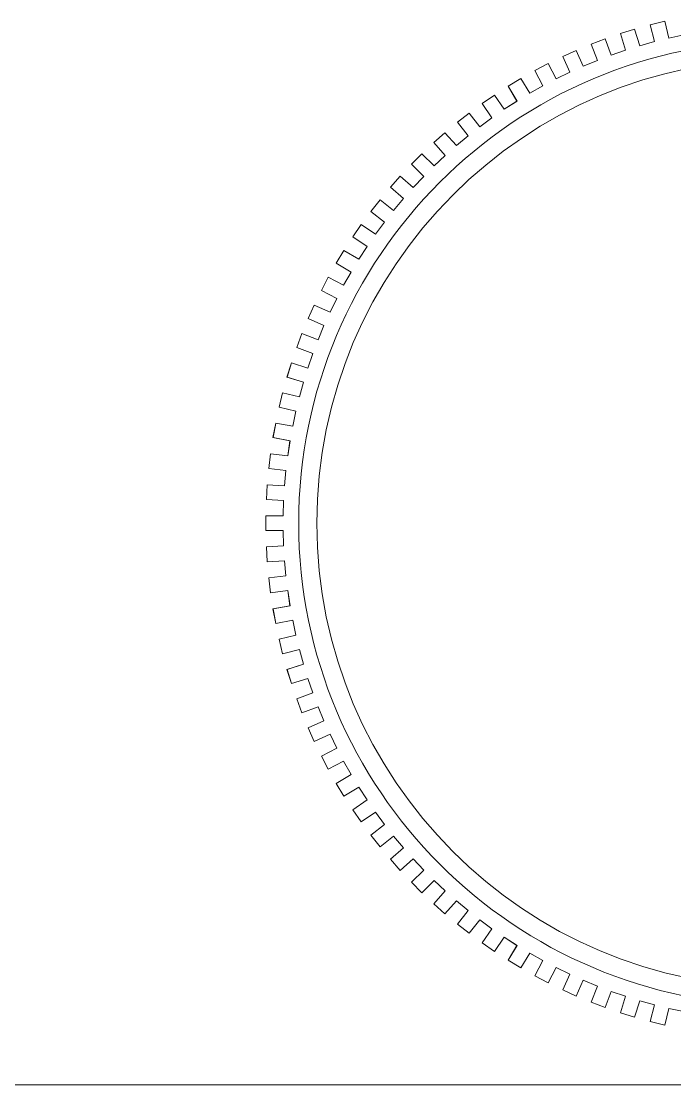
# Model space of a CAD drawing. Header units: metres. Extents: x -232 to 581, y 30 to 789.
# Drawn here: x 227.6707 to 227.9736, y 676.7464 to 677.2391 of the extents above; entities that cross this region are included whole.
import ezdxf

# ---------------------------------------------------------------- set-up
doc = ezdxf.new("R2010")
doc.units = ezdxf.units.M
doc.layers.add('baños', color=140, linetype='Continuous', lineweight=0)
doc.styles.get("Standard").update_dxf_attribs({"font": 'arial.ttf'})

# ---------------------------------------------------------------- blocks, each defined once
blk = doc.blocks.new('21.11.2025 LN09 2DO NIVEL')
at = {"layer": 'baños', "color": 18, "true_color": 0x000000}
for p, q in [((266.63479, 159.89405), (266.62813, 159.89241)), ((266.62813, 159.89241), (266.63479, 159.89405)), ((266.63671, 159.88627), (266.63479, 159.89405)), ((266.63479, 159.89405), (266.63671, 159.88627)), ((266.62085, 159.89038), (266.6143, 159.88833)), ((266.6143, 159.88833), (266.62085, 159.89038)), ((266.62324, 159.88273), (266.62085, 159.89038)), ((266.62085, 159.89038), (266.62324, 159.88273)), ((266.62813, 159.89241), (266.63004, 159.88463)), ((266.63004, 159.88463), (266.62813, 159.89241)), ((266.60716, 159.88587), (266.60074, 159.88344)), ((266.60074, 159.88344), (266.60716, 159.88587)), ((266.61, 159.87838), (266.60716, 159.88587)), ((266.60716, 159.88587), (266.61, 159.87838)), ((266.6143, 159.88833), (266.61668, 159.88069)), ((266.61668, 159.88069), (266.6143, 159.88833)), ((266.63004, 159.88463), (266.62324, 159.88273)), ((266.62324, 159.88273), (266.63004, 159.88463)), ((266.64362, 159.88775), (266.63671, 159.88627)), ((266.63671, 159.88627), (266.64362, 159.88775)), ((266.59376, 159.88055), (266.5875, 159.87773)), ((266.5875, 159.87773), (266.59376, 159.88055)), ((266.59705, 159.87324), (266.59376, 159.88055)), ((266.59376, 159.88055), (266.59705, 159.87324)), ((266.60074, 159.88344), (266.60358, 159.87595)), ((266.60358, 159.87595), (266.60074, 159.88344)), ((266.61668, 159.88069), (266.61, 159.87838)), ((266.61, 159.87838), (266.61668, 159.88069)), ((266.58071, 159.87442), (266.57463, 159.87123)), ((266.57463, 159.87123), (266.58071, 159.87442)), ((266.58444, 159.86733), (266.58071, 159.87442)), ((266.58071, 159.87442), (266.58444, 159.86733)), ((266.5875, 159.87773), (266.59079, 159.87042)), ((266.59079, 159.87042), (266.5875, 159.87773)), ((266.60358, 159.87595), (266.59705, 159.87324)), ((266.59705, 159.87324), (266.60358, 159.87595)), ((266.57463, 159.87123), (266.57836, 159.86414)), ((266.57836, 159.86414), (266.57463, 159.87123)), ((266.59079, 159.87042), (266.58444, 159.86733)), ((266.58444, 159.86733), (266.59079, 159.87042)), ((266.56806, 159.86752), (266.56218, 159.86397)), ((266.56218, 159.86397), (266.56806, 159.86752)), ((266.5722, 159.86067), (266.56806, 159.86752)), ((266.56806, 159.86752), (266.5722, 159.86067)), ((266.57836, 159.86414), (266.5722, 159.86067)), ((266.5722, 159.86067), (266.57836, 159.86414)), ((266.55584, 159.85987), (266.55019, 159.85597)), ((266.55019, 159.85597), (266.55584, 159.85987)), ((266.56039, 159.85328), (266.55584, 159.85987)), ((266.55584, 159.85987), (266.56039, 159.85328)), ((266.56218, 159.86397), (266.56632, 159.85711)), ((266.56632, 159.85711), (266.56218, 159.86397)), ((266.55019, 159.85597), (266.55474, 159.84938)), ((266.55474, 159.84938), (266.55019, 159.85597)), ((266.56632, 159.85711), (266.56039, 159.85328)), ((266.56039, 159.85328), (266.56632, 159.85711)), ((266.5441, 159.85149), (266.5387, 159.84726)), ((266.5387, 159.84726), (266.5441, 159.85149)), ((266.54905, 159.84519), (266.5441, 159.85149)), ((266.5441, 159.85149), (266.54905, 159.84519)), ((266.55474, 159.84938), (266.54905, 159.84519)), ((266.54905, 159.84519), (266.55474, 159.84938)), ((266.5387, 159.84726), (266.54364, 159.84095)), ((266.54364, 159.84095), (266.5387, 159.84726)), ((266.5329, 159.84243), (266.52776, 159.83787)), ((266.52776, 159.83787), (266.5329, 159.84243)), ((266.53821, 159.83643), (266.5329, 159.84243)), ((266.5329, 159.84243), (266.53821, 159.83643)), ((266.54364, 159.84095), (266.53821, 159.83643)), ((266.53821, 159.83643), (266.54364, 159.84095)), ((266.52776, 159.83787), (266.53307, 159.83188)), ((266.53307, 159.83188), (266.52776, 159.83787)), ((266.52226, 159.8327), (266.51741, 159.82784)), ((266.51741, 159.82784), (266.52226, 159.8327)), ((266.52793, 159.82703), (266.52226, 159.8327)), ((266.52226, 159.8327), (266.52793, 159.82703)), ((266.53307, 159.83188), (266.52793, 159.82703)), ((266.52793, 159.82703), (266.53307, 159.83188)), ((266.51741, 159.82784), (266.52307, 159.82218)), ((266.52307, 159.82218), (266.51741, 159.82784)), ((266.51223, 159.82234), (266.50768, 159.8172)), ((266.50768, 159.8172), (266.51223, 159.82234)), ((266.51823, 159.81703), (266.51223, 159.82234)), ((266.51223, 159.82234), (266.51823, 159.81703)), ((266.52307, 159.82218), (266.51823, 159.81703)), ((266.51823, 159.81703), (266.52307, 159.82218)), ((266.50768, 159.8172), (266.51367, 159.81189)), ((266.51367, 159.81189), (266.50768, 159.8172)), ((266.50284, 159.8114), (266.49861, 159.806)), ((266.49861, 159.806), (266.50284, 159.8114)), ((266.50915, 159.80646), (266.50284, 159.8114)), ((266.50284, 159.8114), (266.50915, 159.80646)), ((266.51367, 159.81189), (266.50915, 159.80646)), ((266.50915, 159.80646), (266.51367, 159.81189)), ((266.49861, 159.806), (266.50491, 159.80106)), ((266.50491, 159.80106), (266.49861, 159.806)), ((266.50491, 159.80106), (266.50073, 159.79536)), ((266.50073, 159.79536), (266.50491, 159.80106)), ((266.49413, 159.79992), (266.49023, 159.79426)), ((266.49023, 159.79426), (266.49413, 159.79992)), ((266.50073, 159.79536), (266.49413, 159.79992)), ((266.49413, 159.79992), (266.50073, 159.79536)), ((266.49023, 159.79426), (266.49682, 159.78971)), ((266.49682, 159.78971), (266.49023, 159.79426)), ((266.48613, 159.78792), (266.48258, 159.78205)), ((266.48258, 159.78205), (266.48613, 159.78792)), ((266.49299, 159.78378), (266.48613, 159.78792)), ((266.48613, 159.78792), (266.49299, 159.78378)), ((266.49682, 159.78971), (266.49299, 159.78378)), ((266.49299, 159.78378), (266.49682, 159.78971)), ((266.48258, 159.78205), (266.48943, 159.7779)), ((266.48943, 159.7779), (266.48258, 159.78205)), ((266.47887, 159.77547), (266.47568, 159.76939)), ((266.47568, 159.76939), (266.47887, 159.77547)), ((266.48596, 159.77175), (266.47887, 159.77547)), ((266.47887, 159.77547), (266.48596, 159.77175)), ((266.48943, 159.7779), (266.48596, 159.77175)), ((266.48596, 159.77175), (266.48943, 159.7779)), ((266.47568, 159.76939), (266.48277, 159.76567)), ((266.48277, 159.76567), (266.47568, 159.76939)), ((266.48277, 159.76567), (266.47968, 159.75931)), ((266.47968, 159.75931), (266.48277, 159.76567)), ((266.47237, 159.7626), (266.46955, 159.75634)), ((266.46955, 159.75634), (266.47237, 159.7626)), ((266.47968, 159.75931), (266.47237, 159.7626)), ((266.47237, 159.7626), (266.47968, 159.75931)), ((266.46955, 159.75634), (266.47686, 159.75305)), ((266.47686, 159.75305), (266.46955, 159.75634)), ((266.47686, 159.75305), (266.47416, 159.74652)), ((266.47416, 159.74652), (266.47686, 159.75305)), ((266.46667, 159.74936), (266.46423, 159.74294)), ((266.46423, 159.74294), (266.46667, 159.74936)), ((266.47416, 159.74652), (266.46667, 159.74936)), ((266.46667, 159.74936), (266.47416, 159.74652)), ((266.46423, 159.74294), (266.47172, 159.7401)), ((266.47172, 159.7401), (266.46423, 159.74294)), ((266.47172, 159.7401), (266.46942, 159.73342)), ((266.46942, 159.73342), (266.47172, 159.7401)), ((266.46177, 159.7358), (266.45972, 159.72925)), ((266.45972, 159.72925), (266.46177, 159.7358)), ((266.46942, 159.73342), (266.46177, 159.7358)), ((266.46177, 159.7358), (266.46942, 159.73342)), ((266.45972, 159.72925), (266.46737, 159.72686)), ((266.46737, 159.72686), (266.45972, 159.72925)), ((266.46737, 159.72686), (266.46548, 159.72006)), ((266.46548, 159.72006), (266.46737, 159.72686)), ((266.4577, 159.72197), (266.45605, 159.71531)), ((266.45605, 159.71531), (266.4577, 159.72197)), ((266.46548, 159.72006), (266.4577, 159.72197)), ((266.4577, 159.72197), (266.46548, 159.72006)), ((266.45605, 159.71531), (266.46383, 159.71339)), ((266.46383, 159.71339), (266.45605, 159.71531)), ((266.46383, 159.71339), (266.46235, 159.70648)), ((266.46235, 159.70648), (266.46383, 159.71339)), ((266.45447, 159.70792), (266.45323, 159.70117)), ((266.45323, 159.70117), (266.45447, 159.70792)), ((266.46235, 159.70648), (266.45447, 159.70792)), ((266.45447, 159.70792), (266.46235, 159.70648)), ((266.45323, 159.70117), (266.46111, 159.69973)), ((266.46111, 159.69973), (266.45323, 159.70117)), ((266.46111, 159.69973), (266.46005, 159.69274)), ((266.46005, 159.69274), (266.46111, 159.69973)), ((266.45209, 159.69371), (266.45127, 159.68689)), ((266.45127, 159.68689), (266.45209, 159.69371)), ((266.46005, 159.69274), (266.45209, 159.69371)), ((266.45209, 159.69371), (266.46005, 159.69274)), ((266.45127, 159.68689), (266.45922, 159.68592)), ((266.45922, 159.68592), (266.45127, 159.68689)), ((266.45922, 159.68592), (266.45858, 159.67889)), ((266.45858, 159.67889), (266.45922, 159.68592)), ((266.45058, 159.67937), (266.45017, 159.67251)), ((266.45017, 159.67251), (266.45058, 159.67937)), ((266.45858, 159.67889), (266.45058, 159.67937)), ((266.45058, 159.67937), (266.45858, 159.67889)), ((266.45017, 159.67251), (266.45817, 159.67203)), ((266.45817, 159.67203), (266.45017, 159.67251)), ((266.45817, 159.67203), (266.45795, 159.66497)), ((266.45795, 159.66497), (266.45817, 159.67203)), ((266.45795, 159.66497), (266.44994, 159.66497)), ((266.44994, 159.66497), (266.44994, 159.6581)), ((266.44994, 159.6581), (266.44994, 159.66497)), ((266.44994, 159.66497), (266.45795, 159.66497)), ((266.44994, 159.6581), (266.45795, 159.6581)), ((266.45795, 159.6581), (266.44994, 159.6581)), ((266.45795, 159.6581), (266.45817, 159.65104)), ((266.45817, 159.65104), (266.45795, 159.6581)), ((266.45817, 159.65104), (266.45017, 159.65055)), ((266.45017, 159.65055), (266.45817, 159.65104)), ((266.45017, 159.65055), (266.45058, 159.6437)), ((266.45058, 159.6437), (266.45017, 159.65055)), ((266.45058, 159.6437), (266.45858, 159.64418)), ((266.45858, 159.64418), (266.45058, 159.6437)), ((266.45858, 159.64418), (266.45922, 159.63714)), ((266.45922, 159.63714), (266.45858, 159.64418)), ((266.45922, 159.63714), (266.45127, 159.63618)), ((266.45127, 159.63618), (266.45922, 159.63714)), ((266.45127, 159.63618), (266.45209, 159.62936)), ((266.45209, 159.62936), (266.45127, 159.63618)), ((266.45209, 159.62936), (266.46005, 159.63033)), ((266.46005, 159.63033), (266.45209, 159.62936)), ((266.46005, 159.63033), (266.46111, 159.62334)), ((266.46111, 159.62334), (266.46005, 159.63033)), ((266.46111, 159.62334), (266.45323, 159.6219)), ((266.45323, 159.6219), (266.46111, 159.62334)), ((266.45323, 159.6219), (266.45447, 159.61514)), ((266.45447, 159.61514), (266.45323, 159.6219)), ((266.45447, 159.61514), (266.46235, 159.61659)), ((266.46235, 159.61659), (266.45447, 159.61514)), ((266.46235, 159.61659), (266.46383, 159.60968)), ((266.46383, 159.60968), (266.46235, 159.61659)), ((266.46383, 159.60968), (266.45605, 159.60776)), ((266.45605, 159.60776), (266.46383, 159.60968)), ((266.45605, 159.60776), (266.4577, 159.60109)), ((266.4577, 159.60109), (266.45605, 159.60776)), ((266.4577, 159.60109), (266.46548, 159.60301)), ((266.46548, 159.60301), (266.4577, 159.60109)), ((266.46548, 159.60301), (266.46737, 159.5962)), ((266.46737, 159.5962), (266.46548, 159.60301)), ((266.46737, 159.5962), (266.45972, 159.59382)), ((266.45972, 159.59382), (266.46737, 159.5962)), ((266.45972, 159.59382), (266.46177, 159.58726)), ((266.46177, 159.58726), (266.45972, 159.59382)), ((266.46177, 159.58726), (266.46942, 159.58965)), ((266.46942, 159.58965), (266.46177, 159.58726)), ((266.46942, 159.58965), (266.47172, 159.58297)), ((266.47172, 159.58297), (266.46942, 159.58965)), ((266.47172, 159.58297), (266.46423, 159.58013)), ((266.46423, 159.58013), (266.47172, 159.58297)), ((266.46423, 159.58013), (266.46667, 159.5737)), ((266.46667, 159.5737), (266.46423, 159.58013)), ((266.46667, 159.5737), (266.47416, 159.57655)), ((266.47416, 159.57655), (266.46667, 159.5737)), ((266.47416, 159.57655), (266.47686, 159.57002)), ((266.47686, 159.57002), (266.47416, 159.57655)), ((266.47686, 159.57002), (266.46955, 159.56673)), ((266.46955, 159.56673), (266.47686, 159.57002)), ((266.46955, 159.56673), (266.47237, 159.56047)), ((266.47237, 159.56047), (266.46955, 159.56673)), ((266.47237, 159.56047), (266.47968, 159.56375)), ((266.47968, 159.56375), (266.47237, 159.56047)), ((266.47968, 159.56375), (266.48277, 159.5574)), ((266.48277, 159.5574), (266.47968, 159.56375)), ((266.48277, 159.5574), (266.47568, 159.55368)), ((266.47568, 159.55368), (266.48277, 159.5574)), ((266.47568, 159.55368), (266.47887, 159.5476)), ((266.47887, 159.5476), (266.47568, 159.55368)), ((266.47887, 159.5476), (266.48596, 159.55132)), ((266.48596, 159.55132), (266.47887, 159.5476)), ((266.48596, 159.55132), (266.48943, 159.54517)), ((266.48943, 159.54517), (266.48596, 159.55132)), ((266.48943, 159.54517), (266.48258, 159.54102)), ((266.48258, 159.54102), (266.48943, 159.54517)), ((266.48258, 159.54102), (266.48613, 159.53514)), ((266.48613, 159.53514), (266.48258, 159.54102)), ((266.48613, 159.53514), (266.49299, 159.53929)), ((266.49299, 159.53929), (266.48613, 159.53514)), ((266.49299, 159.53929), (266.49682, 159.53335)), ((266.49682, 159.53335), (266.49299, 159.53929)), ((266.49682, 159.53335), (266.49023, 159.5288)), ((266.49023, 159.5288), (266.49682, 159.53335)), ((266.49023, 159.5288), (266.49413, 159.52315)), ((266.49413, 159.52315), (266.49023, 159.5288)), ((266.49413, 159.52315), (266.50073, 159.5277)), ((266.50073, 159.5277), (266.49413, 159.52315)), ((266.50073, 159.5277), (266.50491, 159.52201)), ((266.50491, 159.52201), (266.50073, 159.5277)), ((266.50491, 159.52201), (266.49861, 159.51707)), ((266.49861, 159.51707), (266.50491, 159.52201)), ((266.49861, 159.51707), (266.50284, 159.51166)), ((266.50284, 159.51166), (266.49861, 159.51707)), ((266.50284, 159.51166), (266.50915, 159.51661)), ((266.50915, 159.51661), (266.50284, 159.51166)), ((266.50915, 159.51661), (266.51367, 159.51118)), ((266.51367, 159.51118), (266.50915, 159.51661)), ((266.51367, 159.51118), (266.50768, 159.50586)), ((266.50768, 159.50586), (266.51367, 159.51118)), ((266.50768, 159.50586), (266.51223, 159.50072)), ((266.51223, 159.50072), (266.50768, 159.50586)), ((266.51223, 159.50072), (266.51823, 159.50604)), ((266.51823, 159.50604), (266.51223, 159.50072)), ((266.51823, 159.50604), (266.52307, 159.50089)), ((266.52307, 159.50089), (266.51823, 159.50604)), ((266.52307, 159.50089), (266.51741, 159.49523)), ((266.51741, 159.49523), (266.52307, 159.50089)), ((266.51741, 159.49523), (266.52226, 159.49037)), ((266.52226, 159.49037), (266.51741, 159.49523)), ((266.52226, 159.49037), (266.52793, 159.49604)), ((266.52793, 159.49604), (266.52226, 159.49037)), ((266.52793, 159.49604), (266.53307, 159.49119)), ((266.53307, 159.49119), (266.52793, 159.49604)), ((266.53307, 159.49119), (266.52776, 159.4852)), ((266.52776, 159.4852), (266.53307, 159.49119)), ((266.52776, 159.4852), (266.5329, 159.48064)), ((266.5329, 159.48064), (266.52776, 159.4852)), ((266.5329, 159.48064), (266.53821, 159.48664)), ((266.53821, 159.48664), (266.5329, 159.48064)), ((266.53821, 159.48664), (266.54364, 159.48211)), ((266.54364, 159.48211), (266.53821, 159.48664)), ((266.54364, 159.48211), (266.5387, 159.47581)), ((266.5387, 159.47581), (266.54364, 159.48211)), ((266.5387, 159.47581), (266.5441, 159.47157)), ((266.5441, 159.47157), (266.5387, 159.47581)), ((266.5441, 159.47157), (266.54905, 159.47788)), ((266.54905, 159.47788), (266.5441, 159.47157)), ((266.54905, 159.47788), (266.55474, 159.47369)), ((266.55474, 159.47369), (266.54905, 159.47788)), ((266.55474, 159.47369), (266.55019, 159.4671)), ((266.55019, 159.4671), (266.55474, 159.47369)), ((266.55019, 159.4671), (266.55584, 159.4632)), ((266.55584, 159.4632), (266.55019, 159.4671)), ((266.55584, 159.4632), (266.56039, 159.46979)), ((266.56039, 159.46979), (266.55584, 159.4632)), ((266.56039, 159.46979), (266.56632, 159.46595)), ((266.56632, 159.46595), (266.56039, 159.46979)), ((266.56632, 159.46595), (266.56218, 159.4591)), ((266.56218, 159.4591), (266.56632, 159.46595)), ((266.56806, 159.45554), (266.5722, 159.4624)), ((266.5722, 159.4624), (266.56806, 159.45554)), ((266.5722, 159.4624), (266.57836, 159.45893)), ((266.57836, 159.45893), (266.5722, 159.4624)), ((266.56218, 159.4591), (266.56806, 159.45554)), ((266.56806, 159.45554), (266.56218, 159.4591)), ((266.57836, 159.45893), (266.57463, 159.45183)), ((266.57463, 159.45183), (266.57836, 159.45893)), ((266.58071, 159.44864), (266.58444, 159.45574)), ((266.58444, 159.45574), (266.58071, 159.44864)), ((266.58444, 159.45574), (266.59079, 159.45264)), ((266.59079, 159.45264), (266.58444, 159.45574)), ((266.57463, 159.45183), (266.58071, 159.44864)), ((266.58071, 159.44864), (266.57463, 159.45183)), ((266.59079, 159.45264), (266.5875, 159.44534)), ((266.5875, 159.44534), (266.59079, 159.45264)), ((266.5875, 159.44534), (266.59376, 159.44252)), ((266.59376, 159.44252), (266.5875, 159.44534)), ((266.59376, 159.44252), (266.59705, 159.44983)), ((266.59705, 159.44983), (266.59376, 159.44252)), ((266.59705, 159.44983), (266.60358, 159.44712)), ((266.60358, 159.44712), (266.59705, 159.44983)), ((266.60358, 159.44712), (266.60074, 159.43963)), ((266.60074, 159.43963), (266.60358, 159.44712)), ((266.60716, 159.4372), (266.61, 159.44469)), ((266.61, 159.44469), (266.60716, 159.4372)), ((266.61, 159.44469), (266.61668, 159.44238)), ((266.61668, 159.44238), (266.61, 159.44469)), ((266.61668, 159.44238), (266.6143, 159.43473)), ((266.6143, 159.43473), (266.61668, 159.44238)), ((266.60074, 159.43963), (266.60716, 159.4372)), ((266.60716, 159.4372), (266.60074, 159.43963)), ((266.62085, 159.43269), (266.62324, 159.44034)), ((266.62324, 159.44034), (266.62085, 159.43269)), ((266.62324, 159.44034), (266.63004, 159.43844)), ((266.63004, 159.43844), (266.62324, 159.44034)), ((266.63004, 159.43844), (266.62813, 159.43066)), ((266.62813, 159.43066), (266.63004, 159.43844)), ((266.63479, 159.42902), (266.63671, 159.4368)), ((266.63671, 159.4368), (266.63479, 159.42902)), ((266.63671, 159.4368), (266.64362, 159.43531)), ((266.64362, 159.43531), (266.63671, 159.4368)), ((266.6143, 159.43473), (266.62085, 159.43269)), ((266.62085, 159.43269), (266.6143, 159.43473)), ((266.62813, 159.43066), (266.63479, 159.42902)), ((266.63479, 159.42902), (266.62813, 159.43066)), ((267.36201, 159.40143), (264.84508, 159.40143))]:
    blk.add_line(p, q, dxfattribs=at)
for radius, start, end in [(0.22343, 0, 180), (0.22343, 0, 180), (0.215, 0, 180), (0.22343, 180, 0), (0.22343, 180, 0), (0.215, 180, 0)]:
    blk.add_arc((266.68857, 159.66153), radius, start, end, dxfattribs=at)
at = {"layer": 'baños', "color": 18, "linetype": 'Continuous', "true_color": 0x000000, "flags": 8}
for tag, p in [('MODELNUMBER', (265.51387, 159.78254, 0)), ('TRADENAME', (265.51387, 159.7825, 0)), ('MATERIAL', (265.51387, 159.78242, 0)), ('PRODUCT', (265.51387, 159.78246, 0)), ('MODELNUMBER', (266.68861, 159.78254, 0)), ('TRADENAME', (266.68861, 159.7825, 0)), ('PRODUCT', (266.68861, 159.78246, 0)), ('MATERIAL', (266.68861, 159.78242, 0))]:
    blk.add_attdef(tag, p, '', height=0.0000254, rotation=180.0001, dxfattribs=at)
blk = doc.blocks.new('20.03.2026 LN 09 SEGUNDO NIVEL ARQ')
at = {"layer": 'baños', "color": 5}
for p, q in [((84.90221, -42.80601), (84.89554, -42.80765)), ((84.89554, -42.80765), (84.90221, -42.80601)), ((84.89554, -42.80765), (84.89746, -42.81543)), ((84.89746, -42.81543), (84.89554, -42.80765)), ((84.90413, -42.81379), (84.90221, -42.80601)), ((84.90221, -42.80601), (84.90413, -42.81379)), ((84.88827, -42.80968), (84.88171, -42.81172)), ((84.88171, -42.81172), (84.88827, -42.80968)), ((84.88171, -42.81172), (84.8841, -42.81937)), ((84.8841, -42.81937), (84.88171, -42.81172)), ((84.89065, -42.81733), (84.88827, -42.80968)), ((84.88827, -42.80968), (84.89065, -42.81733)), ((84.91104, -42.81231), (84.90413, -42.81379)), ((84.90413, -42.81379), (84.91104, -42.81231)), ((84.87458, -42.81419), (84.86815, -42.81662)), ((84.86815, -42.81662), (84.87458, -42.81419)), ((84.86815, -42.81662), (84.871, -42.82411)), ((84.871, -42.82411), (84.86815, -42.81662)), ((84.87742, -42.82168), (84.87458, -42.81419)), ((84.87458, -42.81419), (84.87742, -42.82168)), ((84.89746, -42.81543), (84.89065, -42.81733)), ((84.89065, -42.81733), (84.89746, -42.81543)), ((84.86118, -42.81951), (84.85492, -42.82233)), ((84.85492, -42.82233), (84.86118, -42.81951)), ((84.85492, -42.82233), (84.8582, -42.82964)), ((84.8582, -42.82964), (84.85492, -42.82233)), ((84.86447, -42.82682), (84.86118, -42.81951)), ((84.86118, -42.81951), (84.86447, -42.82682)), ((84.8841, -42.81937), (84.87742, -42.82168)), ((84.87742, -42.82168), (84.8841, -42.81937)), ((84.84813, -42.82564), (84.84205, -42.82883)), ((84.84205, -42.82883), (84.84813, -42.82564)), ((84.85185, -42.83273), (84.84813, -42.82564)), ((84.84813, -42.82564), (84.85185, -42.83273)), ((84.871, -42.82411), (84.86447, -42.82682)), ((84.86447, -42.82682), (84.871, -42.82411)), ((84.83547, -42.83254), (84.82959, -42.83609)), ((84.82959, -42.83609), (84.83547, -42.83254)), ((84.83962, -42.83939), (84.83547, -42.83254)), ((84.83547, -42.83254), (84.83962, -42.83939)), ((84.84205, -42.82883), (84.84577, -42.83592)), ((84.84577, -42.83592), (84.84205, -42.82883)), ((84.8582, -42.82964), (84.85185, -42.83273)), ((84.85185, -42.83273), (84.8582, -42.82964)), ((84.82959, -42.83609), (84.83374, -42.84295)), ((84.83374, -42.84295), (84.82959, -42.83609)), ((84.84577, -42.83592), (84.83962, -42.83939)), ((84.83962, -42.83939), (84.84577, -42.83592)), ((84.82325, -42.84019), (84.8176, -42.84409)), ((84.8176, -42.84409), (84.82325, -42.84019)), ((84.8278, -42.84678), (84.82325, -42.84019)), ((84.82325, -42.84019), (84.8278, -42.84678)), ((84.8176, -42.84409), (84.82215, -42.85068)), ((84.82215, -42.85068), (84.8176, -42.84409)), ((84.83374, -42.84295), (84.8278, -42.84678)), ((84.8278, -42.84678), (84.83374, -42.84295)), ((84.81152, -42.84856), (84.80611, -42.8528)), ((84.80611, -42.8528), (84.81152, -42.84856)), ((84.81646, -42.85487), (84.81152, -42.84856)), ((84.81152, -42.84856), (84.81646, -42.85487)), ((84.82215, -42.85068), (84.81646, -42.85487)), ((84.81646, -42.85487), (84.82215, -42.85068)), ((84.80031, -42.85763), (84.79517, -42.86219)), ((84.79517, -42.86219), (84.80031, -42.85763)), ((84.80563, -42.86363), (84.80031, -42.85763)), ((84.80031, -42.85763), (84.80563, -42.86363)), ((84.80611, -42.8528), (84.81106, -42.85911)), ((84.81106, -42.85911), (84.80611, -42.8528)), ((84.79517, -42.86219), (84.80049, -42.86818)), ((84.80049, -42.86818), (84.79517, -42.86219)), ((84.81106, -42.85911), (84.80563, -42.86363)), ((84.80563, -42.86363), (84.81106, -42.85911)), ((84.78968, -42.86736), (84.78482, -42.87222)), ((84.78482, -42.87222), (84.78968, -42.86736)), ((84.79534, -42.87303), (84.78968, -42.86736)), ((84.78968, -42.86736), (84.79534, -42.87303)), ((84.78482, -42.87222), (84.79049, -42.87788)), ((84.79049, -42.87788), (84.78482, -42.87222)), ((84.80049, -42.86818), (84.79534, -42.87303)), ((84.79534, -42.87303), (84.80049, -42.86818)), ((84.77964, -42.87772), (84.77509, -42.88286)), ((84.77509, -42.88286), (84.77964, -42.87772)), ((84.78564, -42.88303), (84.77964, -42.87772)), ((84.77964, -42.87772), (84.78564, -42.88303)), ((84.79049, -42.87788), (84.78564, -42.88303)), ((84.78564, -42.88303), (84.79049, -42.87788)), ((84.77509, -42.88286), (84.78109, -42.88817)), ((84.78109, -42.88817), (84.77509, -42.88286)), ((84.77026, -42.88866), (84.76602, -42.89406)), ((84.76602, -42.89406), (84.77026, -42.88866)), ((84.77656, -42.8936), (84.77026, -42.88866)), ((84.77026, -42.88866), (84.77656, -42.8936)), ((84.78109, -42.88817), (84.77656, -42.8936)), ((84.77656, -42.8936), (84.78109, -42.88817)), ((84.76602, -42.89406), (84.77233, -42.899)), ((84.77233, -42.899), (84.76602, -42.89406)), ((84.76155, -42.90014), (84.75765, -42.9058)), ((84.75765, -42.9058), (84.76155, -42.90014)), ((84.76814, -42.9047), (84.76155, -42.90014)), ((84.76155, -42.90014), (84.76814, -42.9047)), ((84.77233, -42.899), (84.76814, -42.9047)), ((84.76814, -42.9047), (84.77233, -42.899)), ((84.75765, -42.9058), (84.76424, -42.91035)), ((84.76424, -42.91035), (84.75765, -42.9058)), ((84.76424, -42.91035), (84.7604, -42.91628)), ((84.7604, -42.91628), (84.76424, -42.91035)), ((84.75355, -42.91214), (84.74999, -42.91801)), ((84.74999, -42.91801), (84.75355, -42.91214)), ((84.7604, -42.91628), (84.75355, -42.91214)), ((84.75355, -42.91214), (84.7604, -42.91628)), ((84.74999, -42.91801), (84.75685, -42.92216)), ((84.75685, -42.92216), (84.74999, -42.91801)), ((84.74628, -42.92459), (84.74309, -42.93067)), ((84.74309, -42.93067), (84.74628, -42.92459)), ((84.75338, -42.92831), (84.74628, -42.92459)), ((84.74628, -42.92459), (84.75338, -42.92831)), ((84.75685, -42.92216), (84.75338, -42.92831)), ((84.75338, -42.92831), (84.75685, -42.92216)), ((84.74309, -42.93067), (84.75019, -42.93439)), ((84.75019, -42.93439), (84.74309, -42.93067)), ((84.75019, -42.93439), (84.74709, -42.94075)), ((84.74709, -42.94075), (84.75019, -42.93439)), ((84.73979, -42.93746), (84.73697, -42.94372)), ((84.73697, -42.94372), (84.73979, -42.93746)), ((84.74709, -42.94075), (84.73979, -42.93746)), ((84.73979, -42.93746), (84.74709, -42.94075)), ((84.73697, -42.94372), (84.74428, -42.94701)), ((84.74428, -42.94701), (84.73697, -42.94372)), ((84.73408, -42.9507), (84.73164, -42.95712)), ((84.73164, -42.95712), (84.73408, -42.9507)), ((84.74157, -42.95354), (84.73408, -42.9507)), ((84.73408, -42.9507), (84.74157, -42.95354)), ((84.74428, -42.94701), (84.74157, -42.95354)), ((84.74157, -42.95354), (84.74428, -42.94701)), ((84.73164, -42.95712), (84.73914, -42.95996)), ((84.73914, -42.95996), (84.73164, -42.95712)), ((84.73914, -42.95996), (84.73683, -42.96664)), ((84.73683, -42.96664), (84.73914, -42.95996)), ((84.72918, -42.96426), (84.72714, -42.97081)), ((84.72714, -42.97081), (84.72918, -42.96426)), ((84.73683, -42.96664), (84.72918, -42.96426)), ((84.72918, -42.96426), (84.73683, -42.96664)), ((84.72714, -42.97081), (84.73479, -42.97319)), ((84.73479, -42.97319), (84.72714, -42.97081)), ((84.73479, -42.97319), (84.73289, -42.98)), ((84.73289, -42.98), (84.73479, -42.97319)), ((84.72511, -42.97808), (84.72347, -42.98475)), ((84.72347, -42.98475), (84.72511, -42.97808)), ((84.73289, -42.98), (84.72511, -42.97808)), ((84.72511, -42.97808), (84.73289, -42.98)), ((84.72347, -42.98475), (84.73125, -42.98667)), ((84.73125, -42.98667), (84.72347, -42.98475)), ((84.73125, -42.98667), (84.72976, -42.99358)), ((84.72976, -42.99358), (84.73125, -42.98667)), ((84.72188, -42.99213), (84.72065, -42.99889)), ((84.72065, -42.99889), (84.72188, -42.99213)), ((84.72976, -42.99358), (84.72188, -42.99213)), ((84.72188, -42.99213), (84.72976, -42.99358)), ((84.72065, -42.99889), (84.72853, -43.00033)), ((84.72853, -43.00033), (84.72065, -42.99889)), ((84.72853, -43.00033), (84.72746, -43.00732)), ((84.72746, -43.00732), (84.72853, -43.00033)), ((84.71951, -43.00635), (84.71868, -43.01317)), ((84.71868, -43.01317), (84.71951, -43.00635)), ((84.72746, -43.00732), (84.71951, -43.00635)), ((84.71951, -43.00635), (84.72746, -43.00732)), ((84.71868, -43.01317), (84.72663, -43.01414)), ((84.72663, -43.01414), (84.71868, -43.01317)), ((84.72663, -43.01414), (84.726, -43.02117)), ((84.726, -43.02117), (84.72663, -43.01414)), ((84.718, -43.02069), (84.71758, -43.02755)), ((84.71758, -43.02755), (84.718, -43.02069)), ((84.726, -43.02117), (84.718, -43.02069)), ((84.718, -43.02069), (84.726, -43.02117)), ((84.71758, -43.02755), (84.72558, -43.02803)), ((84.72558, -43.02803), (84.71758, -43.02755)), ((84.72558, -43.02803), (84.72537, -43.03509)), ((84.72537, -43.03509), (84.72558, -43.02803)), ((84.72537, -43.03509), (84.71736, -43.03509)), ((84.71736, -43.03509), (84.71736, -43.04196)), ((84.71736, -43.04196), (84.71736, -43.03509)), ((84.71736, -43.03509), (84.72537, -43.03509)), ((84.71736, -43.04196), (84.72537, -43.04196)), ((84.72537, -43.04196), (84.71736, -43.04196)), ((84.72537, -43.04196), (84.72558, -43.04902)), ((84.72558, -43.04902), (84.72537, -43.04196)), ((84.72558, -43.04902), (84.71758, -43.04951)), ((84.71758, -43.04951), (84.72558, -43.04902)), ((84.71758, -43.04951), (84.718, -43.05636)), ((84.718, -43.05636), (84.71758, -43.04951)), ((84.718, -43.05636), (84.726, -43.05588)), ((84.726, -43.05588), (84.718, -43.05636)), ((84.726, -43.05588), (84.72663, -43.06292)), ((84.72663, -43.06292), (84.726, -43.05588)), ((84.72663, -43.06292), (84.71868, -43.06388)), ((84.71868, -43.06388), (84.72663, -43.06292)), ((84.71868, -43.06388), (84.71951, -43.0707)), ((84.71951, -43.0707), (84.71868, -43.06388)), ((84.71951, -43.0707), (84.72746, -43.06973)), ((84.72746, -43.06973), (84.71951, -43.0707)), ((84.72746, -43.06973), (84.72853, -43.07672)), ((84.72853, -43.07672), (84.72746, -43.06973)), ((84.72853, -43.07672), (84.72065, -43.07816)), ((84.72065, -43.07816), (84.72853, -43.07672)), ((84.72065, -43.07816), (84.72188, -43.08492)), ((84.72188, -43.08492), (84.72065, -43.07816)), ((84.72188, -43.08492), (84.72976, -43.08347)), ((84.72976, -43.08347), (84.72188, -43.08492)), ((84.72976, -43.08347), (84.73125, -43.09038)), ((84.73125, -43.09038), (84.72976, -43.08347)), ((84.73125, -43.09038), (84.72347, -43.0923)), ((84.72347, -43.0923), (84.73125, -43.09038)), ((84.72347, -43.0923), (84.72511, -43.09897)), ((84.72511, -43.09897), (84.72347, -43.0923)), ((84.72511, -43.09897), (84.73289, -43.09705)), ((84.73289, -43.09705), (84.72511, -43.09897)), ((84.73289, -43.09705), (84.73479, -43.10386)), ((84.73479, -43.10386), (84.73289, -43.09705)), ((84.73479, -43.10386), (84.72714, -43.10624)), ((84.72714, -43.10624), (84.73479, -43.10386)), ((84.72714, -43.10624), (84.72918, -43.1128)), ((84.72918, -43.1128), (84.72714, -43.10624)), ((84.72918, -43.1128), (84.73683, -43.11041)), ((84.73683, -43.11041), (84.72918, -43.1128)), ((84.73683, -43.11041), (84.73914, -43.11709)), ((84.73914, -43.11709), (84.73683, -43.11041)), ((84.73914, -43.11709), (84.73164, -43.11993)), ((84.73164, -43.11993), (84.73914, -43.11709)), ((84.73164, -43.11993), (84.73408, -43.12635)), ((84.73408, -43.12635), (84.73164, -43.11993)), ((84.73408, -43.12635), (84.74157, -43.12351)), ((84.74157, -43.12351), (84.73408, -43.12635)), ((84.74157, -43.12351), (84.74428, -43.13004)), ((84.74428, -43.13004), (84.74157, -43.12351)), ((84.74428, -43.13004), (84.73697, -43.13333)), ((84.73697, -43.13333), (84.74428, -43.13004)), ((84.73697, -43.13333), (84.73979, -43.13959)), ((84.73979, -43.13959), (84.73697, -43.13333)), ((84.73979, -43.13959), (84.74709, -43.1363)), ((84.74709, -43.1363), (84.73979, -43.13959)), ((84.74709, -43.1363), (84.75019, -43.14266)), ((84.75019, -43.14266), (84.74709, -43.1363)), ((84.75019, -43.14266), (84.74309, -43.14638)), ((84.74309, -43.14638), (84.75019, -43.14266)), ((84.74309, -43.14638), (84.74628, -43.15246)), ((84.74628, -43.15246), (84.74309, -43.14638)), ((84.74628, -43.15246), (84.75338, -43.14874)), ((84.75338, -43.14874), (84.74628, -43.15246)), ((84.75338, -43.14874), (84.75685, -43.15489)), ((84.75685, -43.15489), (84.75338, -43.14874)), ((84.75685, -43.15489), (84.74999, -43.15904)), ((84.74999, -43.15904), (84.75685, -43.15489)), ((84.74999, -43.15904), (84.75355, -43.16492)), ((84.75355, -43.16492), (84.74999, -43.15904)), ((84.75355, -43.16492), (84.7604, -43.16077)), ((84.7604, -43.16077), (84.75355, -43.16492)), ((84.7604, -43.16077), (84.76424, -43.16671)), ((84.76424, -43.16671), (84.7604, -43.16077)), ((84.76424, -43.16671), (84.75765, -43.17126)), ((84.75765, -43.17126), (84.76424, -43.16671)), ((84.75765, -43.17126), (84.76155, -43.17691)), ((84.76155, -43.17691), (84.75765, -43.17126)), ((84.76155, -43.17691), (84.76814, -43.17236)), ((84.76814, -43.17236), (84.76155, -43.17691)), ((84.76814, -43.17236), (84.77233, -43.17805)), ((84.77233, -43.17805), (84.76814, -43.17236)), ((84.77233, -43.17805), (84.76602, -43.18299)), ((84.76602, -43.18299), (84.77233, -43.17805)), ((84.76602, -43.18299), (84.77026, -43.18839)), ((84.77026, -43.18839), (84.76602, -43.18299)), ((84.77026, -43.18839), (84.77656, -43.18345)), ((84.77656, -43.18345), (84.77026, -43.18839)), ((84.77656, -43.18345), (84.78109, -43.18888)), ((84.78109, -43.18888), (84.77656, -43.18345)), ((84.78109, -43.18888), (84.77509, -43.1942)), ((84.77509, -43.1942), (84.78109, -43.18888)), ((84.77509, -43.1942), (84.77964, -43.19934)), ((84.77964, -43.19934), (84.77509, -43.1942)), ((84.77964, -43.19934), (84.78564, -43.19402)), ((84.78564, -43.19402), (84.77964, -43.19934)), ((84.78564, -43.19402), (84.79049, -43.19917)), ((84.79049, -43.19917), (84.78564, -43.19402)), ((84.79049, -43.19917), (84.78482, -43.20483)), ((84.78482, -43.20483), (84.79049, -43.19917)), ((84.78482, -43.20483), (84.78968, -43.20969)), ((84.78968, -43.20969), (84.78482, -43.20483)), ((84.78968, -43.20969), (84.79534, -43.20402)), ((84.79534, -43.20402), (84.78968, -43.20969)), ((84.79534, -43.20402), (84.80049, -43.20887)), ((84.80049, -43.20887), (84.79534, -43.20402)), ((84.80049, -43.20887), (84.79517, -43.21486)), ((84.79517, -43.21486), (84.80049, -43.20887)), ((84.79517, -43.21486), (84.80031, -43.21942)), ((84.80031, -43.21942), (84.79517, -43.21486)), ((84.80031, -43.21942), (84.80563, -43.21342)), ((84.80563, -43.21342), (84.80031, -43.21942)), ((84.80563, -43.21342), (84.81106, -43.21795)), ((84.81106, -43.21795), (84.80563, -43.21342)), ((84.81106, -43.21795), (84.80611, -43.22425)), ((84.80611, -43.22425), (84.81106, -43.21795)), ((84.81152, -43.22849), (84.81646, -43.22218)), ((84.81646, -43.22218), (84.81152, -43.22849)), ((84.81646, -43.22218), (84.82215, -43.22637)), ((84.82215, -43.22637), (84.81646, -43.22218)), ((84.80611, -43.22425), (84.81152, -43.22849)), ((84.81152, -43.22849), (84.80611, -43.22425)), ((84.82215, -43.22637), (84.8176, -43.23296)), ((84.8176, -43.23296), (84.82215, -43.22637)), ((84.82325, -43.23686), (84.8278, -43.23027)), ((84.8278, -43.23027), (84.82325, -43.23686)), ((84.8278, -43.23027), (84.83374, -43.23411)), ((84.83374, -43.23411), (84.8278, -43.23027)), ((84.8176, -43.23296), (84.82325, -43.23686)), ((84.82325, -43.23686), (84.8176, -43.23296)), ((84.83374, -43.23411), (84.82959, -43.24096)), ((84.82959, -43.24096), (84.83374, -43.23411)), ((84.82959, -43.24096), (84.83547, -43.24452)), ((84.83547, -43.24452), (84.82959, -43.24096)), ((84.83547, -43.24452), (84.83962, -43.23766)), ((84.83962, -43.23766), (84.83547, -43.24452)), ((84.83962, -43.23766), (84.84577, -43.24113)), ((84.84577, -43.24113), (84.83962, -43.23766)), ((84.84577, -43.24113), (84.84205, -43.24822)), ((84.84205, -43.24822), (84.84577, -43.24113)), ((84.84813, -43.25142), (84.85185, -43.24432)), ((84.85185, -43.24432), (84.84813, -43.25142)), ((84.85185, -43.24432), (84.8582, -43.24742)), ((84.8582, -43.24742), (84.85185, -43.24432)), ((84.84205, -43.24822), (84.84813, -43.25142)), ((84.84813, -43.25142), (84.84205, -43.24822)), ((84.8582, -43.24742), (84.85492, -43.25472)), ((84.85492, -43.25472), (84.8582, -43.24742)), ((84.86118, -43.25754), (84.86447, -43.25023)), ((84.86447, -43.25023), (84.86118, -43.25754)), ((84.86447, -43.25023), (84.871, -43.25294)), ((84.871, -43.25294), (84.86447, -43.25023)), ((84.85492, -43.25472), (84.86118, -43.25754)), ((84.86118, -43.25754), (84.85492, -43.25472)), ((84.871, -43.25294), (84.86815, -43.26043)), ((84.86815, -43.26043), (84.871, -43.25294)), ((84.87458, -43.26286), (84.87742, -43.25537)), ((84.87742, -43.25537), (84.87458, -43.26286)), ((84.87742, -43.25537), (84.8841, -43.25768)), ((84.8841, -43.25768), (84.87742, -43.25537)), ((84.86815, -43.26043), (84.87458, -43.26286)), ((84.87458, -43.26286), (84.86815, -43.26043)), ((84.8841, -43.25768), (84.88171, -43.26533)), ((84.88171, -43.26533), (84.8841, -43.25768)), ((84.88827, -43.26737), (84.89065, -43.25972)), ((84.89065, -43.25972), (84.88827, -43.26737)), ((84.89065, -43.25972), (84.89746, -43.26162)), ((84.89746, -43.26162), (84.89065, -43.25972)), ((84.88171, -43.26533), (84.88827, -43.26737)), ((84.88827, -43.26737), (84.88171, -43.26533)), ((84.89746, -43.26162), (84.89554, -43.2694)), ((84.89554, -43.2694), (84.89746, -43.26162)), ((84.90221, -43.27104), (84.90413, -43.26326)), ((84.90413, -43.26326), (84.90221, -43.27104)), ((84.90413, -43.26326), (84.91104, -43.26475)), ((84.91104, -43.26475), (84.90413, -43.26326)), ((84.89554, -43.2694), (84.90221, -43.27104)), ((84.90221, -43.27104), (84.89554, -43.2694)), ((85.62943, -43.29863), (83.11249, -43.29863))]:
    blk.add_line(p, q, dxfattribs=at)
for radius, start, end in [(0.22343, 0, 180), (0.22343, 0, 180), (0.215, 0, 180), (0.22343, 180, 0), (0.22343, 180, 0), (0.215, 180, 0)]:
    blk.add_arc((84.95598, -43.03853), radius, start, end, dxfattribs=at)
at = {"layer": 'baños', "color": 5, "linetype": 'Continuous', "flags": 8}
for tag, p in [('MODELNUMBER', (83.78129, -42.91752, 0)), ('TRADENAME', (83.78129, -42.91756, 0)), ('PRODUCT', (83.78129, -42.9176, 0)), ('MATERIAL', (83.78129, -42.91764, 0)), ('MODELNUMBER', (84.95603, -42.91752, 0)), ('TRADENAME', (84.95603, -42.91756, 0)), ('MATERIAL', (84.95603, -42.91764, 0)), ('PRODUCT', (84.95603, -42.9176, 0))]:
    blk.add_attdef(tag, p, '', height=0.0000254, rotation=180.0001, dxfattribs=at)
at = {"layer": 'baños', "color": 5, "linetype": 'Continuous'}
for tag, p, rotation in [('MODELNUMBER', (85.8912, -56.99337), 180.0001), ('TRADENAME', (85.89116, -56.99332), 180.0001), ('MATERIAL', (85.89139, -56.99324), 180.0001), ('PRODUCT', (85.89139, -56.99328), 180.0001), ('MODELNUMBER', (86.60077, -56.99337), 179.9999), ('TRADENAME', (86.60077, -56.99332), 179.9999), ('MATERIAL', (86.60077, -56.99324), 179.9999), ('PRODUCT', (86.60077, -56.99328), 179.9999)]:
    blk.add_attdef(tag, p, '', height=0.0000254, rotation=rotation, dxfattribs=at)

msp = doc.modelspace()

# ---------------------------------------------------------------- block references
at = {"color": 1}
for name, p in [('20.03.2026 LN 09 SEGUNDO NIVEL ARQ', (143.06677, 720.04507)), ('21.11.2025 LN09 2DO NIVEL', (-38.66582, 517.34501))]:
    msp.add_blockref(name, p, dxfattribs=at)

doc.saveas('drawing.dxf')
